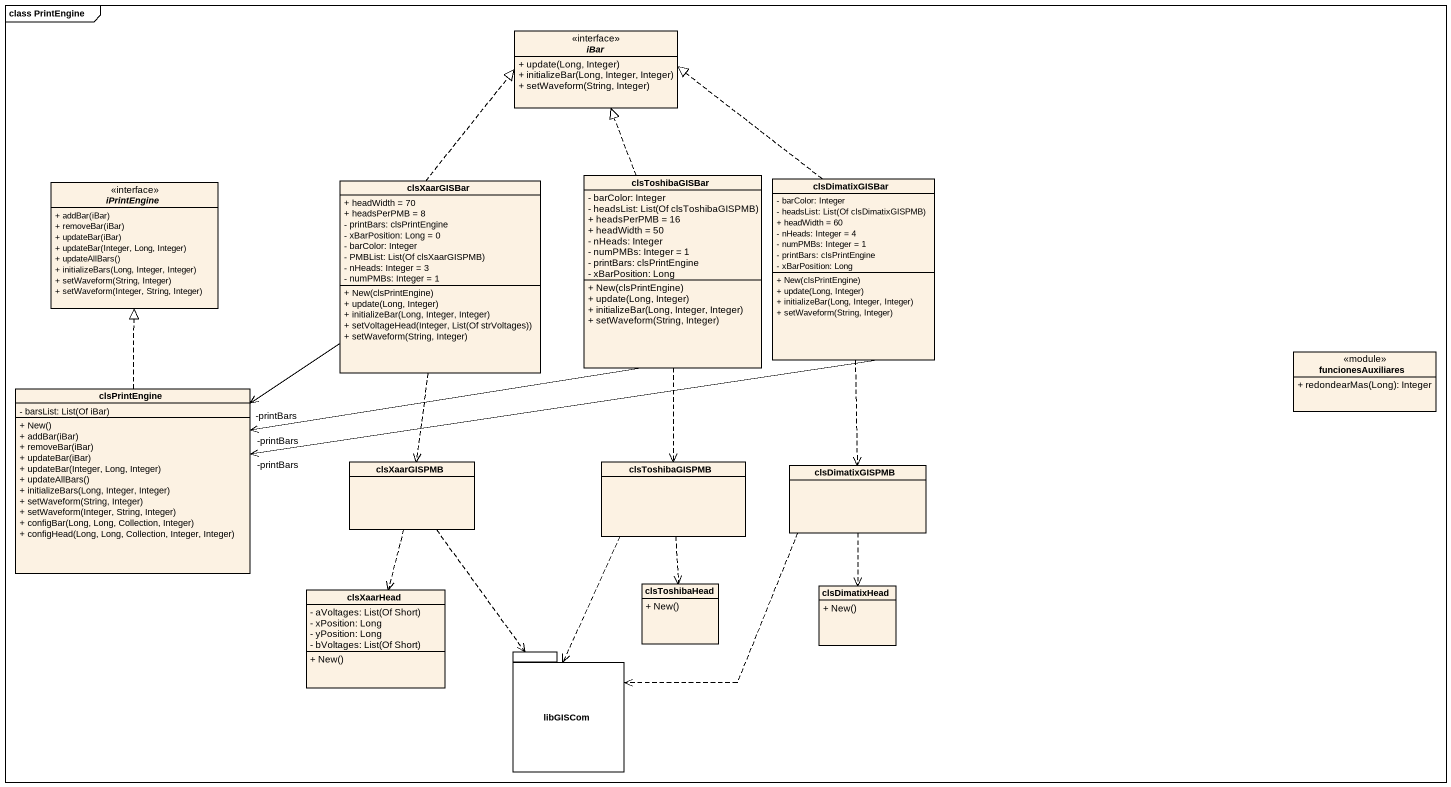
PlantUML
@startuml
mainframe class PrintEngine
hide circle
hide empty members
skinparam classAttributeIconSize 0
interface iBar <<interface>> {
  + update(Long, Integer)
  + initializeBar(Long, Integer, Integer)
  + setWaveform(String, Integer)
}
class clsToshibaGISBar {
  - barColor: Integer
  {field} - headsList: List(Of clsToshibaGISPMB)
  + headsPerPMB = 16
  + headWidth = 50
  - nHeads: Integer
  - numPMBs: Integer = 1
  - printBars: clsPrintEngine
  - xBarPosition: Long
  + New(clsPrintEngine)
  + update(Long, Integer)
  + initializeBar(Long, Integer, Integer)
  + setWaveform(String, Integer)
}
interface iPrintEngine <<interface>> {
  + addBar(iBar)
  + removeBar(iBar)
  + updateBar(iBar)
  + updateBar(Integer, Long, Integer)
  + updateAllBars()
  + initializeBars(Long, Integer, Integer)
  + setWaveform(String, Integer)
  + setWaveform(Integer, String, Integer)
}
class clsXaarGISBar {
  + headWidth = 70
  + headsPerPMB = 8
  - printBars: clsPrintEngine
  - xBarPosition: Long = 0
  - barColor: Integer
  {field} - PMBList: List(Of clsXaarGISPMB)
  - nHeads: Integer = 3
  - numPMBs: Integer = 1
  + New(clsPrintEngine)
  + update(Long, Integer)
  + initializeBar(Long, Integer, Integer)
  + setVoltageHead(Integer, List(Of strVoltages))
  + setWaveform(String, Integer)
}
class clsDimatixGISBar {
  - barColor: Integer
  {field} - headsList: List(Of clsDimatixGISPMB)
  + headWidth = 60
  - nHeads: Integer = 4
  - numPMBs: Integer = 1
  - printBars: clsPrintEngine
  - xBarPosition: Long
  + New(clsPrintEngine)
  + update(Long, Integer)
  + initializeBar(Long, Integer, Integer)
  + setWaveform(String, Integer)
}
class funcionesAuxiliares <<module>> {
  + redondearMas(Long): Integer
}
class clsPrintEngine {
  {field} - barsList: List(Of iBar)
  + New()
  + addBar(iBar)
  + removeBar(iBar)
  + updateBar(iBar)
  + updateBar(Integer, Long, Integer)
  + updateAllBars()
  + initializeBars(Long, Integer, Integer)
  + setWaveform(String, Integer)
  + setWaveform(Integer, String, Integer)
  + configBar(Long, Long, Collection, Integer)
  + configHead(Long, Long, Collection, Integer, Integer)
}
class clsXaarGISPMB
class clsToshibaGISPMB
class clsDimatixGISPMB
class clsXaarHead {
  {field} - aVoltages: List(Of Short)
  - xPosition: Long
  - yPosition: Long
  {field} - bVoltages: List(Of Short)
  + New()
}
class clsToshibaHead {
  + New()
}
class clsDimatixHead {
  + New()
}
package libGISCom {
}
clsToshibaGISBar .up.|> iBar
clsToshibaGISBar -left-> "-printBars" clsPrintEngine
clsToshibaGISBar ..> clsToshibaGISPMB
clsXaarGISBar .up.|> iBar
clsXaarGISBar --> "-printBars" clsPrintEngine
clsXaarGISBar ..> clsXaarGISPMB
clsDimatixGISBar .up.|> iBar
clsDimatixGISBar -left-> "-printBars" clsPrintEngine
clsDimatixGISBar ..> clsDimatixGISPMB
clsPrintEngine .up.|> iPrintEngine
clsXaarGISPMB ..> clsXaarHead
clsXaarGISPMB ..> libGISCom
clsToshibaGISPMB ..> clsToshibaHead
clsToshibaGISPMB ..> libGISCom
clsDimatixGISPMB ..> clsDimatixHead
clsDimatixGISPMB ..> libGISCom
@enduml
